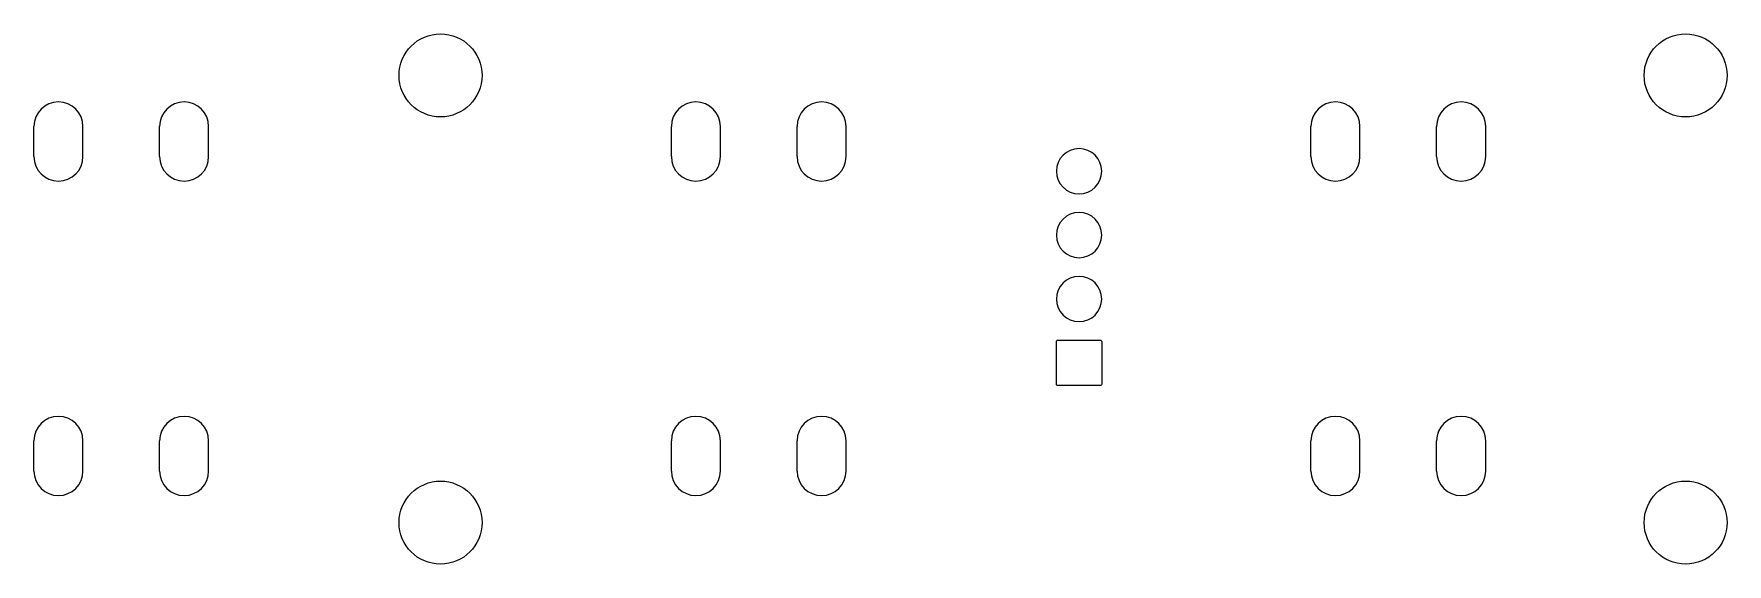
# Model space of a CAD drawing. Extents: x 4.96 to 7.61, y -3.56 to -2.74.
import ezdxf

# ---------------------------------------------------------------- set-up
doc = ezdxf.new("R2010")
doc.units = 0
doc.header["$MEASUREMENT"] = 0
doc.layers.add('BLACK', color=7, linetype='CONTINUOUS')

msp = doc.modelspace()

# ---------------------------------------------------------------- linework, layer by layer
at = {"layer": 'BLACK', "linetype": 'CONTINUOUS'}
for p, q in [((4.96316, -2.92713), (4.96316, -2.87996)), ((5.03999, -2.92713), (5.03999, -2.87996)), ((5.16001, -2.92713), (5.16001, -2.87996)), ((5.23684, -2.92713), (5.23684, -2.87996)), ((5.96158, -2.92713), (5.96158, -2.87996)), ((6.03842, -2.92713), (6.03842, -2.87996)), ((6.15843, -2.92713), (6.15843, -2.87996)), ((6.23527, -2.92713), (6.23527, -2.87996)), ((6.96316, -2.92713), (6.96316, -2.87996)), ((7.03999, -2.92713), (7.03999, -2.87996)), ((7.16001, -2.92713), (7.16001, -2.87996)), ((7.23684, -2.92713), (7.23684, -2.87996)), ((6.56454, -3.21654), (6.56469, -3.21577)), ((6.56454, -3.28346), (6.56454, -3.21654)), ((6.56469, -3.21577), (6.56512, -3.21512)), ((6.56512, -3.21512), (6.56577, -3.21469)), ((6.56577, -3.21469), (6.56654, -3.21454)), ((6.56654, -3.21454), (6.63346, -3.21454)), ((6.63346, -3.21454), (6.63423, -3.21469)), ((6.63423, -3.21469), (6.63488, -3.21512)), ((6.63488, -3.21512), (6.63531, -3.21577)), ((6.63531, -3.21577), (6.63546, -3.21654)), ((6.63546, -3.21654), (6.63546, -3.28346)), ((6.56469, -3.28423), (6.56454, -3.28346)), ((6.56512, -3.28488), (6.56469, -3.28423)), ((6.56577, -3.28531), (6.56512, -3.28488)), ((6.56654, -3.28546), (6.56577, -3.28531)), ((6.63346, -3.28546), (6.56654, -3.28546)), ((6.63423, -3.28531), (6.63346, -3.28546)), ((6.63488, -3.28488), (6.63423, -3.28531)), ((6.63531, -3.28423), (6.63488, -3.28488)), ((6.63546, -3.28346), (6.63531, -3.28423)), ((4.96316, -3.41925), (4.96316, -3.37209)), ((5.03999, -3.41925), (5.03999, -3.37209)), ((5.16001, -3.41925), (5.16001, -3.37209)), ((5.23684, -3.41925), (5.23684, -3.37209)), ((5.96158, -3.41925), (5.96158, -3.37209)), ((6.03842, -3.41925), (6.03842, -3.37209)), ((6.15843, -3.41925), (6.15843, -3.37209)), ((6.23527, -3.41925), (6.23527, -3.37209)), ((6.96316, -3.41925), (6.96316, -3.37209)), ((7.03999, -3.41925), (7.03999, -3.37209)), ((7.16001, -3.41925), (7.16001, -3.37209)), ((7.23684, -3.41925), (7.23684, -3.37209))]:
    msp.add_line(p, q, dxfattribs=at)
at = {"layer": 'BLACK'}
for centre in [(5.6, -2.8), (7.55, -2.8), (5.6, -3.5), (7.55, -3.5)]:
    msp.add_circle(centre, 0.06499, dxfattribs=at)
for centre, radius, start, end in [((5.00157, -2.87996), 0.03842, 360, 540), ((5.19843, -2.87996), 0.03842, 360, 540), ((6, -2.87996), 0.03842, 360, 540), ((6.19685, -2.87996), 0.03842, 360, 540), ((7.00157, -2.87996), 0.03842, 360, 540), ((7.19843, -2.87996), 0.03842, 360, 540), ((6.6, -2.95), 0.03546, 0, 180), ((5.00157, -2.92713), 0.03842, 180, 360), ((5.19843, -2.92713), 0.03842, 180, 360), ((6, -2.92713), 0.03842, 180, 360), ((6.19685, -2.92713), 0.03842, 180, 360), ((7.00157, -2.92713), 0.03842, 180, 360), ((7.19843, -2.92713), 0.03842, 180, 360), ((6.6, -2.95), 0.03546, 180, 360), ((6.6, -3.05), 0.03546, 0, 180), ((6.6, -3.05), 0.03546, 180, 360), ((6.6, -3.15), 0.03546, 0, 180), ((6.6, -3.15), 0.03546, 180, 360), ((5.00157, -3.37209), 0.03842, 360, 540), ((5.19843, -3.37209), 0.03842, 360, 540), ((6, -3.37209), 0.03842, 360, 540), ((6.19685, -3.37209), 0.03842, 360, 540), ((7.00157, -3.37209), 0.03842, 360, 540), ((7.19843, -3.37209), 0.03842, 360, 540), ((5.00157, -3.41925), 0.03842, 180, 360), ((5.19843, -3.41925), 0.03842, 180, 360), ((6, -3.41925), 0.03842, 180, 360), ((6.19685, -3.41925), 0.03842, 180, 360), ((7.00157, -3.41925), 0.03842, 180, 360), ((7.19843, -3.41925), 0.03842, 180, 360)]:
    msp.add_arc(centre, radius, start, end, dxfattribs=at)

doc.saveas('drawing.dxf')
